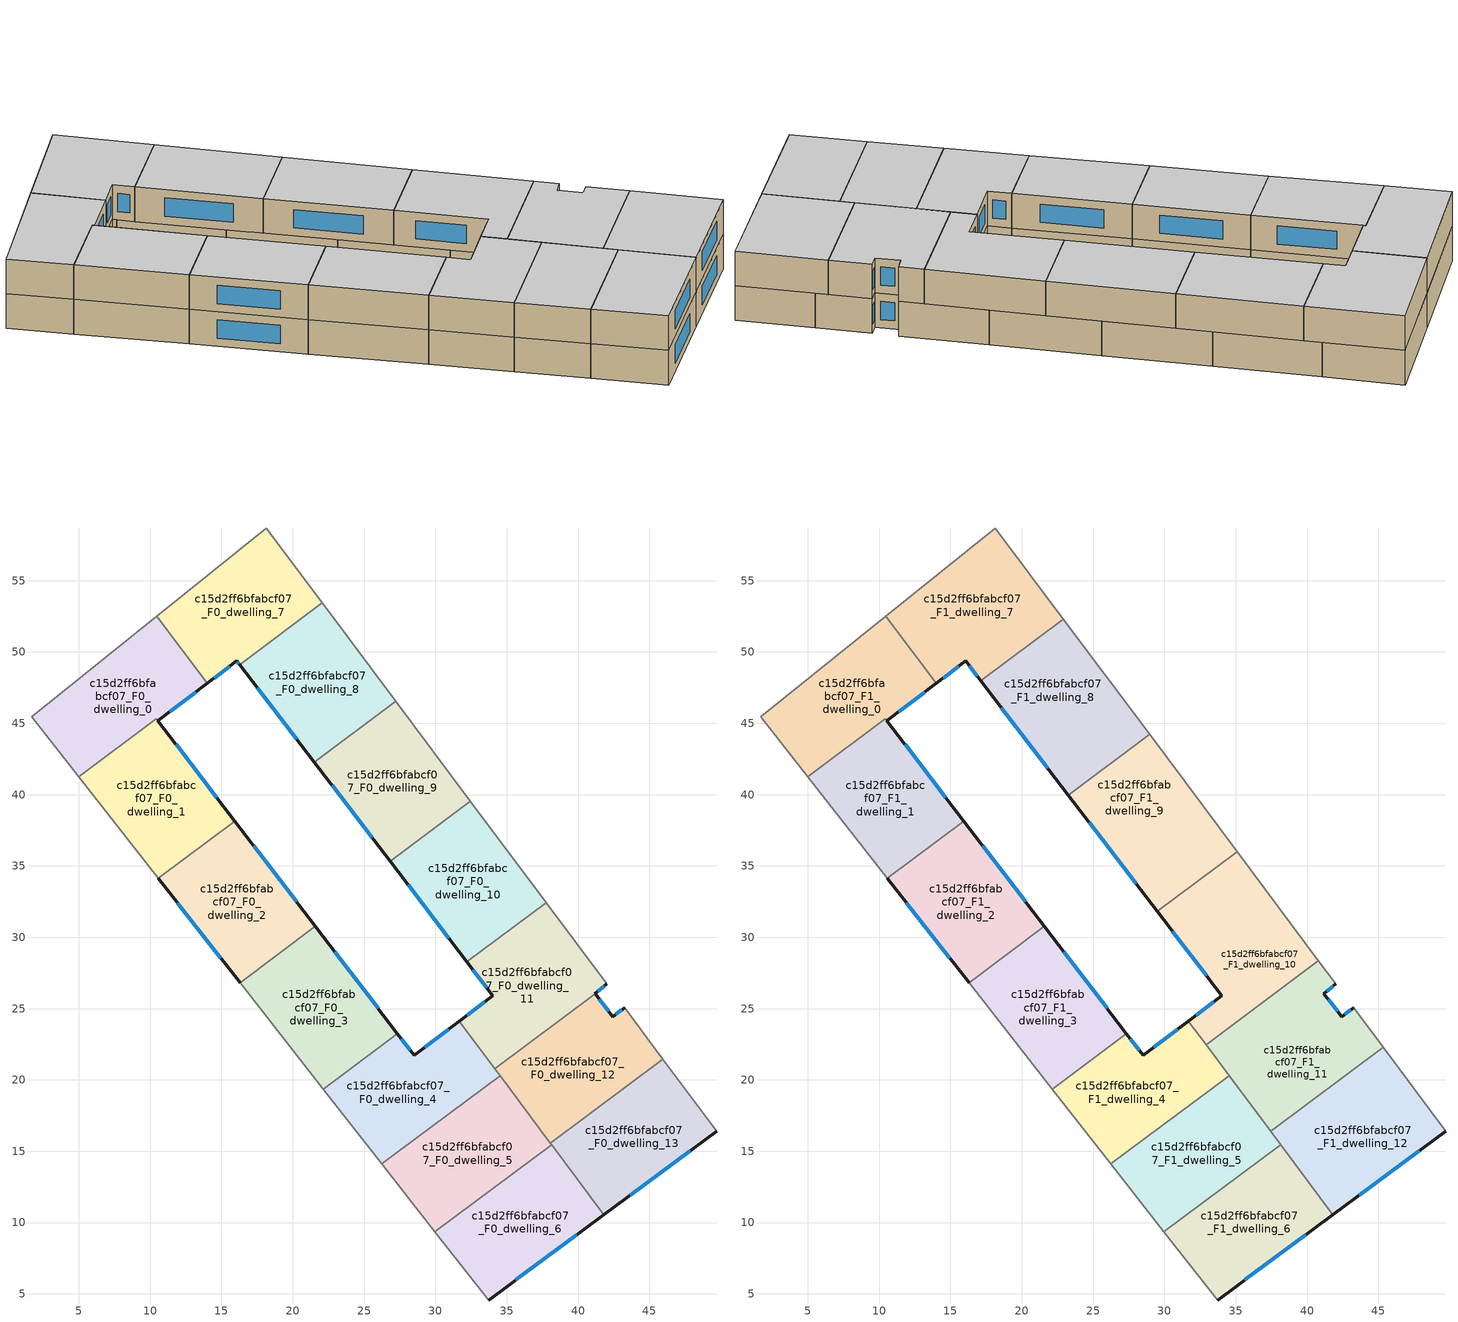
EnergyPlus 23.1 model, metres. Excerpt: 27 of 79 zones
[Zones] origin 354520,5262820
c15d2ff6bfabcf07_F0_dwelling_0
 floor ground (EU_floor_Construction): 10.48,52.52 14,47.8 10.55,45.18 10.44,45.33 4.98,41.26 1.7,45.46 z0
 wall outside (EU_wall_Construction): 10.55,45.18 14,47.8 z0:3
 wall adiabatic (EU_wall_Construction): 10.48,52.52 1.7,45.46 4.98,41.26 z0:3
 wall to c15d2ff6bfabcf07_F0_dwelling_7 (EU_wall_Construction): 14,47.8 10.48,52.52 z0:3
 wall to c15d2ff6bfabcf07_F0_dwelling_1 (EU_wall_Construction): 4.98,41.26 10.44,45.33 10.55,45.18 z0:3
 window (EU_Window_Construction): 11.36,45.8 13.19,47.19 z0.7:2.3
c15d2ff6bfabcf07_F0_dwelling_1
 floor ground (EU_floor_Construction): 10.44,45.33 15.94,38.15 10.57,34.14 4.98,41.26 z0
 wall outside (EU_wall_Construction): 15.94,38.15 10.55,45.18 z0:3
 wall to c15d2ff6bfabcf07_F0_dwelling_2 (EU_wall_Construction): 10.57,34.14 15.94,38.15 z0:3
 wall adiabatic (EU_wall_Construction): 4.98,41.26 10.57,34.14 z0:3
 window (EU_Window_Construction): 14.67,39.8 11.82,43.53 z0.7:2.3
c15d2ff6bfabcf07_F0_dwelling_10
 floor ground (EU_floor_Construction): 32.45,39.54 37.76,32.44 32.21,28.29 26.82,35.33 z0
 wall outside (EU_wall_Construction): 26.82,35.33 32.21,28.29 z0:3
 wall to c15d2ff6bfabcf07_F0_dwelling_9 (EU_wall_Construction): 32.45,39.54 26.82,35.33 z0:3
 wall adiabatic (EU_wall_Construction): 37.76,32.44 32.45,39.54 z0:3
 wall to c15d2ff6bfabcf07_F0_dwelling_11 (EU_wall_Construction): 32.21,28.29 37.76,32.44 z0:3
 window (EU_Window_Construction): 28.09,33.68 30.94,29.95 z0.7:2.3
c15d2ff6bfabcf07_F0_dwelling_11
 floor ground (EU_floor_Construction): 37.76,32.44 42.02,26.73 41.18,26.05 41.2,26.03 34.18,20.79 31.68,24.13 34.03,25.92 32.21,28.29 z0
 wall outside (EU_wall_Construction): 32.21,28.29 34.03,25.92 31.68,24.13 / 41.2,26.03 41.18,26.05 42.02,26.73 z0:3
 wall adiabatic (EU_wall_Construction): 42.02,26.73 37.76,32.44 z0:3
 wall to c15d2ff6bfabcf07_F0_dwelling_12 (EU_wall_Construction): 34.18,20.79 41.2,26.03 z0:3
 wall to c15d2ff6bfabcf07_F0_dwelling_4 (EU_wall_Construction): 31.68,24.13 34.18,20.79 z0:3
 window (EU_Window_Construction): 33.48,25.5 32.23,24.55 / 32.64,27.73 33.6,26.47 / 41.38,26.21 41.83,26.57 z0.7:2.3
c15d2ff6bfabcf07_F0_dwelling_12
 floor ground (EU_floor_Construction): 43.26,25.07 45.96,21.47 38.07,15.58 34.18,20.79 41.2,26.03 42.45,24.44 z0
 wall outside (EU_wall_Construction): 43.26,25.07 42.45,24.44 41.2,26.03 z0:3
 wall to c15d2ff6bfabcf07_F0_dwelling_13 (EU_wall_Construction): 38.07,15.58 45.96,21.47 z0:3
 wall adiabatic (EU_wall_Construction): 45.96,21.47 43.26,25.07 z0:3
 wall to c15d2ff6bfabcf07_F0_dwelling_5 (EU_wall_Construction): 34.54,20.3 38.07,15.58 z0:3
 wall to c15d2ff6bfabcf07_F0_dwelling_4 (EU_wall_Construction): 34.18,20.79 34.54,20.3 z0:3
 window (EU_Window_Construction): 42.15,24.81 41.49,25.66 / 43.07,24.92 42.64,24.59 z0.7:2.3
c15d2ff6bfabcf07_F0_dwelling_13
 floor ground (EU_floor_Construction): 45.96,21.47 49.73,16.41 41.82,10.56 38.07,15.58 z0
 wall outside (EU_wall_Construction): 41.82,10.56 49.73,16.41 z0:3
 wall adiabatic (EU_wall_Construction): 49.73,16.41 45.96,21.47 z0:3
 wall to c15d2ff6bfabcf07_F0_dwelling_6 (EU_wall_Construction): 38.15,15.47 41.82,10.56 z0:3
 wall to c15d2ff6bfabcf07_F0_dwelling_5 (EU_wall_Construction): 38.07,15.58 38.15,15.47 z0:3
 window (EU_Window_Construction): 43.68,11.93 47.87,15.03 z0.7:2.3
c15d2ff6bfabcf07_F0_dwelling_2
 floor ground (EU_floor_Construction): 15.94,38.15 21.59,30.76 16.31,26.81 10.57,34.14 z0
 wall outside (EU_wall_Construction): 10.57,34.14 16.31,26.81 / 21.59,30.76 15.94,38.15 z0:3
 wall to c15d2ff6bfabcf07_F0_dwelling_3 (EU_wall_Construction): 16.31,26.81 21.59,30.76 z0:3
 window (EU_Window_Construction): 11.92,32.42 14.96,28.53 / 20.27,32.49 17.27,36.41 z0.7:2.3
c15d2ff6bfabcf07_F0_dwelling_3
 floor ground (EU_floor_Construction): 21.59,30.76 27.34,23.25 22.14,19.36 16.31,26.81 z0
 wall outside (EU_wall_Construction): 27.34,23.25 21.59,30.76 z0:3
 wall to c15d2ff6bfabcf07_F0_dwelling_4 (EU_wall_Construction): 22.14,19.36 27.34,23.25 z0:3
 wall adiabatic (EU_wall_Construction): 16.31,26.81 22.14,19.36 z0:3
 window (EU_Window_Construction): 25.99,25.01 22.94,28.99 z0.7:2.3
c15d2ff6bfabcf07_F0_dwelling_4
 floor ground (EU_floor_Construction): 31.68,24.13 34.54,20.3 26.26,14.11 22.14,19.36 27.34,23.25 28.52,21.72 z0
 wall outside (EU_wall_Construction): 31.68,24.13 28.52,21.72 27.34,23.25 z0:3
 wall to c15d2ff6bfabcf07_F0_dwelling_5 (EU_wall_Construction): 26.26,14.11 34.54,20.3 z0:3
 wall adiabatic (EU_wall_Construction): 22.14,19.36 26.26,14.11 z0:3
 window (EU_Window_Construction): 30.94,23.56 29.26,22.28 / 28.24,22.08 27.62,22.89 z0.7:2.3
c15d2ff6bfabcf07_F0_dwelling_5
 floor ground (EU_floor_Construction): 34.54,20.3 38.15,15.47 29.97,9.36 26.26,14.11 z0
 wall to c15d2ff6bfabcf07_F0_dwelling_6 (EU_wall_Construction): 29.97,9.36 38.15,15.47 z0:3
 wall adiabatic (EU_wall_Construction): 26.26,14.11 29.97,9.36 z0:3
c15d2ff6bfabcf07_F0_dwelling_6
 floor ground (EU_floor_Construction): 38.15,15.47 41.82,10.56 33.72,4.57 29.97,9.36 z0
 wall outside (EU_wall_Construction): 33.72,4.57 41.82,10.56 z0:3
 wall adiabatic (EU_wall_Construction): 29.97,9.36 33.72,4.57 z0:3
 window (EU_Window_Construction): 35.63,5.98 39.92,9.15 z0.7:2.3
c15d2ff6bfabcf07_F0_dwelling_7
 floor ground (EU_floor_Construction): 18.15,58.69 22.07,53.44 16.27,49.11 16.07,49.38 14,47.8 10.48,52.52 z0
 wall outside (EU_wall_Construction): 14,47.8 16.07,49.38 16.27,49.11 z0:3
 wall adiabatic (EU_wall_Construction): 22.07,53.44 18.15,58.69 10.48,52.52 z0:3
 wall to c15d2ff6bfabcf07_F0_dwelling_8 (EU_wall_Construction): 16.27,49.11 22.07,53.44 z0:3
 window (EU_Window_Construction): 16.12,49.32 16.23,49.17 / 14.49,48.17 15.58,49.01 z0.7:2.3
c15d2ff6bfabcf07_F0_dwelling_8
 floor ground (EU_floor_Construction): 22.07,53.44 27.23,46.54 21.51,42.27 16.27,49.11 z0
 wall outside (EU_wall_Construction): 16.27,49.11 21.51,42.27 z0:3
 wall to c15d2ff6bfabcf07_F0_dwelling_9 (EU_wall_Construction): 21.51,42.27 27.23,46.54 z0:3
 wall adiabatic (EU_wall_Construction): 27.23,46.54 22.07,53.44 z0:3
 window (EU_Window_Construction): 17.5,47.51 20.28,43.88 z0.7:2.3
c15d2ff6bfabcf07_F0_dwelling_9
 floor ground (EU_floor_Construction): 27.23,46.54 32.45,39.54 26.82,35.33 21.51,42.27 z0
 wall outside (EU_wall_Construction): 21.51,42.27 26.82,35.33 z0:3
 wall adiabatic (EU_wall_Construction): 32.45,39.54 27.23,46.54 z0:3
 window (EU_Window_Construction): 22.76,40.64 25.57,36.96 z0.7:2.3
c15d2ff6bfabcf07_F1_dwelling_0
 floor to c15d2ff6bfabcf07_F0_dwelling_0 (EU_floor_Construction): 10.48,52.52 14,47.8 10.55,45.18 10.44,45.33 4.98,41.26 1.7,45.46 z3
 wall outside (EU_wall_Construction): 10.55,45.18 14,47.8 z3:6
 wall adiabatic (EU_wall_Construction): 10.48,52.52 1.7,45.46 4.98,41.26 z3:6
 wall to c15d2ff6bfabcf07_F1_dwelling_7 (EU_wall_Construction): 14,47.8 10.48,52.52 z3:6
 wall to c15d2ff6bfabcf07_F1_dwelling_1 (EU_wall_Construction): 4.98,41.26 10.44,45.33 10.55,45.18 z3:6
 window (EU_Window_Construction): 11.36,45.8 13.19,47.19 z3.7:5.3
 ceiling to c15d2ff6bfabcf07_F2_dwelling_0 (EU_floor_Construction): 10.55,45.18 14,47.8 10.48,52.52 1.7,45.46 4.98,41.26 10.44,45.33 z6
c15d2ff6bfabcf07_F1_dwelling_1
 floor to c15d2ff6bfabcf07_F0_dwelling_1 (EU_floor_Construction): 10.44,45.33 15.94,38.15 10.57,34.14 4.98,41.26 z3
 wall outside (EU_wall_Construction): 15.94,38.15 10.55,45.18 z3:6
 wall to c15d2ff6bfabcf07_F1_dwelling_2 (EU_wall_Construction): 10.57,34.14 15.94,38.15 z3:6
 wall adiabatic (EU_wall_Construction): 4.98,41.26 10.57,34.14 z3:6
 window (EU_Window_Construction): 14.67,39.8 11.82,43.53 z3.7:5.3
 ceiling to c15d2ff6bfabcf07_F2_dwelling_1 (EU_floor_Construction): 15.94,38.15 10.44,45.33 4.98,41.26 10.57,34.14 z6
c15d2ff6bfabcf07_F1_dwelling_10
 floor to c15d2ff6bfabcf07_F0_dwelling_10 (EU_floor_Construction): 35.1,36 37.76,32.44 32.21,28.29 29.51,31.83 z3
 floor to c15d2ff6bfabcf07_F0_dwelling_11 (EU_floor_Construction): 37.76,32.44 40.8,28.36 32.92,22.47 31.68,24.13 34.03,25.92 32.21,28.29 z3
 wall outside (EU_wall_Construction): 29.51,31.83 34.03,25.92 31.68,24.13 z3:6
 wall to c15d2ff6bfabcf07_F1_dwelling_9 (EU_wall_Construction): 35.1,36 29.51,31.83 z3:6
 wall adiabatic (EU_wall_Construction): 40.8,28.36 35.1,36 z3:6
 wall to c15d2ff6bfabcf07_F1_dwelling_11 (EU_wall_Construction): 32.92,22.47 40.8,28.36 z3:6
 wall to c15d2ff6bfabcf07_F1_dwelling_4 (EU_wall_Construction): 31.68,24.13 32.92,22.47 z3:6
 window (EU_Window_Construction): 33.48,25.5 32.23,24.55 / 30.57,30.44 32.97,27.3 z3.7:5.3
 ceiling to c15d2ff6bfabcf07_F2_dwelling_10 (EU_floor_Construction): 40.8,28.36 35.1,36 29.51,31.83 34.03,25.92 31.68,24.13 32.92,22.47 z6
c15d2ff6bfabcf07_F1_dwelling_11
 floor to c15d2ff6bfabcf07_F0_dwelling_11 (EU_floor_Construction): 40.8,28.36 42.02,26.73 41.18,26.05 41.2,26.03 34.18,20.79 32.92,22.47 z3
 floor to c15d2ff6bfabcf07_F0_dwelling_12 (EU_floor_Construction): 43.26,25.07 45.33,22.31 37.44,16.42 34.18,20.79 41.2,26.03 42.45,24.44 z3
 wall outside (EU_wall_Construction): 43.26,25.07 42.45,24.44 41.18,26.05 42.02,26.73 z3:6
 wall adiabatic (EU_wall_Construction): 45.33,22.31 43.26,25.07 / 42.02,26.73 40.8,28.36 z3:6
 wall to c15d2ff6bfabcf07_F1_dwelling_12 (EU_wall_Construction): 37.44,16.42 45.33,22.31 z3:6
 wall to c15d2ff6bfabcf07_F1_dwelling_5 (EU_wall_Construction): 34.54,20.3 37.44,16.42 z3:6
 wall to c15d2ff6bfabcf07_F1_dwelling_4 (EU_wall_Construction): 32.92,22.47 34.54,20.3 z3:6
 window (EU_Window_Construction): 41.38,26.21 41.83,26.57 / 42.15,24.82 41.48,25.67 / 43.07,24.92 42.64,24.59 z3.7:5.3
 ceiling to c15d2ff6bfabcf07_F2_dwelling_11 (EU_floor_Construction): 45.33,22.31 43.26,25.07 42.45,24.44 41.18,26.05 42.02,26.73 40.8,28.36 32.92,22.47 37.44,16.42 z6
c15d2ff6bfabcf07_F1_dwelling_12
 floor to c15d2ff6bfabcf07_F0_dwelling_12 (EU_floor_Construction): 45.33,22.31 45.95,21.47 38.07,15.58 37.44,16.42 z3
 floor to c15d2ff6bfabcf07_F0_dwelling_13 (EU_floor_Construction): 45.95,21.47 49.73,16.41 41.82,10.56 38.07,15.58 z3
 wall outside (EU_wall_Construction): 41.82,10.56 49.73,16.41 z3:6
 wall adiabatic (EU_wall_Construction): 49.73,16.41 45.33,22.31 z3:6
 wall to c15d2ff6bfabcf07_F1_dwelling_6 (EU_wall_Construction): 38.15,15.47 41.82,10.56 z3:6
 wall to c15d2ff6bfabcf07_F1_dwelling_5 (EU_wall_Construction): 37.44,16.41 38.15,15.47 z3:6
 window (EU_Window_Construction): 43.68,11.93 47.87,15.03 z3.7:5.3
 ceiling to c15d2ff6bfabcf07_F2_dwelling_12 (EU_floor_Construction): 49.73,16.41 45.33,22.31 37.44,16.42 41.82,10.56 z6
c15d2ff6bfabcf07_F1_dwelling_2
 floor to c15d2ff6bfabcf07_F0_dwelling_2 (EU_floor_Construction): 15.94,38.15 21.59,30.76 16.31,26.81 10.57,34.14 z3
 wall outside (EU_wall_Construction): 10.57,34.14 16.31,26.81 / 21.59,30.76 15.94,38.15 z3:6
 wall to c15d2ff6bfabcf07_F1_dwelling_3 (EU_wall_Construction): 16.31,26.81 21.59,30.76 z3:6
 window (EU_Window_Construction): 11.92,32.42 14.96,28.53 / 20.27,32.49 17.27,36.41 z3.7:5.3
 ceiling to c15d2ff6bfabcf07_F2_dwelling_2 (EU_floor_Construction): 21.59,30.76 15.94,38.15 10.57,34.14 16.31,26.81 z6
c15d2ff6bfabcf07_F1_dwelling_3
 floor to c15d2ff6bfabcf07_F0_dwelling_3 (EU_floor_Construction): 21.59,30.76 27.34,23.25 22.14,19.36 16.31,26.81 z3
 wall outside (EU_wall_Construction): 27.34,23.25 21.59,30.76 z3:6
 wall to c15d2ff6bfabcf07_F1_dwelling_4 (EU_wall_Construction): 22.14,19.36 27.34,23.25 z3:6
 wall adiabatic (EU_wall_Construction): 16.31,26.81 22.14,19.36 z3:6
 window (EU_Window_Construction): 25.99,25.01 22.94,28.99 z3.7:5.3
 ceiling to c15d2ff6bfabcf07_F2_dwelling_3 (EU_floor_Construction): 27.34,23.25 21.59,30.76 16.31,26.81 22.14,19.36 z6
c15d2ff6bfabcf07_F1_dwelling_4
 floor to c15d2ff6bfabcf07_F0_dwelling_4 (EU_floor_Construction): 31.68,24.13 34.54,20.3 26.26,14.11 22.14,19.36 27.34,23.25 28.52,21.72 z3
 wall outside (EU_wall_Construction): 31.68,24.13 28.52,21.72 27.34,23.25 z3:6
 wall to c15d2ff6bfabcf07_F1_dwelling_5 (EU_wall_Construction): 26.26,14.11 34.54,20.3 z3:6
 wall adiabatic (EU_wall_Construction): 22.14,19.36 26.26,14.11 z3:6
 window (EU_Window_Construction): 30.94,23.56 29.26,22.28 / 28.24,22.08 27.62,22.89 z3.7:5.3
 ceiling to c15d2ff6bfabcf07_F2_dwelling_4 (EU_floor_Construction): 34.54,20.3 31.68,24.13 28.52,21.72 27.34,23.25 22.14,19.36 26.26,14.11 z6
c15d2ff6bfabcf07_F1_dwelling_5
 floor to c15d2ff6bfabcf07_F0_dwelling_5 (EU_floor_Construction): 34.54,20.3 38.15,15.47 29.97,9.36 26.26,14.11 z3
 wall to c15d2ff6bfabcf07_F1_dwelling_6 (EU_wall_Construction): 29.97,9.36 38.15,15.47 z3:6
 wall adiabatic (EU_wall_Construction): 26.26,14.11 29.97,9.36 z3:6
 ceiling to c15d2ff6bfabcf07_F2_dwelling_5 (EU_floor_Construction): 38.15,15.47 34.54,20.3 26.26,14.11 29.97,9.36 z6
c15d2ff6bfabcf07_F1_dwelling_6
 floor to c15d2ff6bfabcf07_F0_dwelling_6 (EU_floor_Construction): 38.15,15.47 41.82,10.56 33.72,4.57 29.97,9.36 z3
 wall outside (EU_wall_Construction): 33.72,4.57 41.82,10.56 z3:6
 wall adiabatic (EU_wall_Construction): 29.97,9.36 33.72,4.57 z3:6
 window (EU_Window_Construction): 35.63,5.98 39.92,9.15 z3.7:5.3
 ceiling to c15d2ff6bfabcf07_F2_dwelling_6 (EU_floor_Construction): 41.82,10.56 38.15,15.47 29.97,9.36 33.72,4.57 z6
c15d2ff6bfabcf07_F1_dwelling_7
 floor to c15d2ff6bfabcf07_F0_dwelling_7 (EU_floor_Construction): 18.15,58.69 22.07,53.44 16.27,49.11 16.07,49.38 14,47.8 10.48,52.52 z3
 floor to c15d2ff6bfabcf07_F0_dwelling_8 (EU_floor_Construction): 22.07,53.44 22.93,52.3 17.14,47.98 16.27,49.11 z3
 wall outside (EU_wall_Construction): 14,47.8 16.07,49.38 17.14,47.98 z3:6
 wall adiabatic (EU_wall_Construction): 22.93,52.3 18.15,58.69 10.48,52.52 z3:6
 wall to c15d2ff6bfabcf07_F1_dwelling_8 (EU_wall_Construction): 17.14,47.98 22.93,52.3 z3:6
 window (EU_Window_Construction): 16.32,49.05 16.89,48.31 / 14.49,48.17 15.58,49.01 z3.7:5.3
 ceiling to c15d2ff6bfabcf07_F2_dwelling_7 (EU_floor_Construction): 22.93,52.3 18.15,58.69 10.48,52.52 14,47.8 16.07,49.38 17.14,47.98 z6
c15d2ff6bfabcf07_F1_dwelling_8
 floor to c15d2ff6bfabcf07_F0_dwelling_8 (EU_floor_Construction): 22.93,52.3 27.23,46.54 21.51,42.27 17.14,47.98 z3
 floor to c15d2ff6bfabcf07_F0_dwelling_9 (EU_floor_Construction): 27.23,46.54 28.96,44.22 23.27,39.97 21.51,42.27 z3
 wall outside (EU_wall_Construction): 17.14,47.98 23.27,39.97 z3:6
 wall to c15d2ff6bfabcf07_F1_dwelling_9 (EU_wall_Construction): 23.27,39.97 28.96,44.22 z3:6
 wall adiabatic (EU_wall_Construction): 28.96,44.22 22.93,52.3 z3:6
 window (EU_Window_Construction): 18.58,46.1 21.83,41.85 z3.7:5.3
 ceiling to c15d2ff6bfabcf07_F2_dwelling_8 (EU_floor_Construction): 28.96,44.22 22.93,52.3 17.14,47.98 23.27,39.97 z6
c15d2ff6bfabcf07_F1_dwelling_9
 floor to c15d2ff6bfabcf07_F0_dwelling_9 (EU_floor_Construction): 28.96,44.22 32.45,39.54 26.82,35.33 23.27,39.97 z3
 floor to c15d2ff6bfabcf07_F0_dwelling_10 (EU_floor_Construction): 32.45,39.54 35.1,36 29.51,31.83 26.82,35.33 z3
 wall outside (EU_wall_Construction): 23.27,39.97 29.51,31.83 z3:6
 wall adiabatic (EU_wall_Construction): 35.1,36 28.96,44.22 z3:6
 window (EU_Window_Construction): 24.73,38.06 28.04,33.74 z3.7:5.3
 ceiling to c15d2ff6bfabcf07_F2_dwelling_9 (EU_floor_Construction): 35.1,36 28.96,44.22 23.27,39.97 29.51,31.83 z6
[Building]
EU S2 Campaign: North Axis=0; Terrain=City; Solar Distribution=FullExterior
[Site:Location]
Budapest.Ferenc.Liszt.Intl.AP: Latitude=47.437; Longitude=19.256; Time Zone=1; Elevation=185
[SizingPeriod:WeatherFileDays]
AnnualSizingPeriod: Begin Month=1; Begin Day of Month=1; End Month=12; End Day of Month=31; Day of Week for Start Day=Monday; Use Weather File Daylight Saving Period=No; Use Weather File Rain and Snow Indicators=No
[MATERIAL]
EU_InternalMass_Material: Roughness=MediumRough; Thickness=0.1; Conductivity=1; Density=1800; Specific Heat=900; Thermal Absorptance=0.9; Solar Absorptance=0.7; Visible Absorptance=0.7
[MATERIAL:NOMASS] Roughness=MediumRough; Thermal Absorptance=0.9; Solar Absorptance=0.7; Visible Absorptance=0.7
Name | Thermal Resistance
EU_wall_NoMass | 0.832559
EU_floor_NoMass | 0.872794
[WINDOWMATERIAL:SIMPLEGLAZINGSYSTEM]
EU_Window_SimpleGlazing: UFactor=2.79869; Solar Heat Gain Coefficient=0.75; Visible Transmittance=0.75
[CONSTRUCTION]
EU_wall_Construction: EU_wall_NoMass
EU_floor_Construction: EU_floor_NoMass
EU_Window_Construction: EU_Window_SimpleGlazing
EU_InternalMass_Construction: EU_InternalMass_Material
[ZONE] Type=1; Multiplier=1; Ceiling Height=autocalculate; Floor Area=autocalculate; Part of Total Floor Area=Yes
Name | Volume
c15d2ff6bfabcf07_F0_dwelling_0; c15d2ff6bfabcf07_F1_dwelling_0 | 187.981
c15d2ff6bfabcf07_F0_dwelling_1; c15d2ff6bfabcf07_F1_dwelling_1 | 183.399
c15d2ff6bfabcf07_F0_dwelling_10 | 185.672
c15d2ff6bfabcf07_F1_dwelling_10 | 216.639
c15d2ff6bfabcf07_F0_dwelling_11 | 185.688
c15d2ff6bfabcf07_F1_dwelling_11 | 216.628
c15d2ff6bfabcf07_F0_dwelling_12 | 185.691
c15d2ff6bfabcf07_F1_dwelling_12 | 216.636
c15d2ff6bfabcf07_F0_dwelling_13 | 185.708
c15d2ff6bfabcf07_F0_dwelling_2; c15d2ff6bfabcf07_F1_dwelling_2 | 185.682
c15d2ff6bfabcf07_F0_dwelling_3; c15d2ff6bfabcf07_F1_dwelling_3 | 185.705
c15d2ff6bfabcf07_F0_dwelling_4; c15d2ff6bfabcf07_F1_dwelling_4 | 185.704
c15d2ff6bfabcf07_F0_dwelling_5; c15d2ff6bfabcf07_F1_dwelling_5 | 185.711
c15d2ff6bfabcf07_F0_dwelling_6; c15d2ff6bfabcf07_F1_dwelling_6 | 185.68
c15d2ff6bfabcf07_F0_dwelling_7 | 185.69
c15d2ff6bfabcf07_F1_dwelling_7 | 216.637
c15d2ff6bfabcf07_F0_dwelling_8 | 185.673
c15d2ff6bfabcf07_F1_dwelling_8 | 216.654
c15d2ff6bfabcf07_F0_dwelling_9 | 185.703
c15d2ff6bfabcf07_F1_dwelling_9 | 216.62
[INTERNALMASS] Construction=EU_InternalMass_Construction
Name | Zone or ZoneList | Surface Area
c15d2ff6bfabcf07_F0_dwelling_0_EU_InternalMass | c15d2ff6bfabcf07_F0_dwelling_0 | 62.6601
c15d2ff6bfabcf07_F0_dwelling_1_EU_InternalMass | c15d2ff6bfabcf07_F0_dwelling_1 | 61.1329
c15d2ff6bfabcf07_F0_dwelling_2_EU_InternalMass | c15d2ff6bfabcf07_F0_dwelling_2 | 61.8942
c15d2ff6bfabcf07_F0_dwelling_3_EU_InternalMass | c15d2ff6bfabcf07_F0_dwelling_3 | 61.9018
c15d2ff6bfabcf07_F0_dwelling_4_EU_InternalMass | c15d2ff6bfabcf07_F0_dwelling_4 | 61.9014
c15d2ff6bfabcf07_F0_dwelling_5_EU_InternalMass | c15d2ff6bfabcf07_F0_dwelling_5 | 61.9037
c15d2ff6bfabcf07_F0_dwelling_6_EU_InternalMass | c15d2ff6bfabcf07_F0_dwelling_6 | 61.8932
c15d2ff6bfabcf07_F0_dwelling_7_EU_InternalMass | c15d2ff6bfabcf07_F0_dwelling_7 | 61.8965
c15d2ff6bfabcf07_F0_dwelling_8_EU_InternalMass | c15d2ff6bfabcf07_F0_dwelling_8 | 61.8911
c15d2ff6bfabcf07_F0_dwelling_9_EU_InternalMass | c15d2ff6bfabcf07_F0_dwelling_9 | 61.9011
c15d2ff6bfabcf07_F0_dwelling_10_EU_InternalMass | c15d2ff6bfabcf07_F0_dwelling_10 | 61.8909
c15d2ff6bfabcf07_F0_dwelling_11_EU_InternalMass | c15d2ff6bfabcf07_F0_dwelling_11 | 61.8956
c15d2ff6bfabcf07_F0_dwelling_12_EU_InternalMass | c15d2ff6bfabcf07_F0_dwelling_12 | 61.8969
c15d2ff6bfabcf07_F0_dwelling_13_EU_InternalMass | c15d2ff6bfabcf07_F0_dwelling_13 | 61.9027
c15d2ff6bfabcf07_F1_dwelling_0_EU_InternalMass | c15d2ff6bfabcf07_F1_dwelling_0 | 62.6601
c15d2ff6bfabcf07_F1_dwelling_1_EU_InternalMass | c15d2ff6bfabcf07_F1_dwelling_1 | 61.1329
c15d2ff6bfabcf07_F1_dwelling_2_EU_InternalMass | c15d2ff6bfabcf07_F1_dwelling_2 | 61.8942
c15d2ff6bfabcf07_F1_dwelling_3_EU_InternalMass | c15d2ff6bfabcf07_F1_dwelling_3 | 61.9018
c15d2ff6bfabcf07_F1_dwelling_4_EU_InternalMass | c15d2ff6bfabcf07_F1_dwelling_4 | 61.9014
c15d2ff6bfabcf07_F1_dwelling_5_EU_InternalMass | c15d2ff6bfabcf07_F1_dwelling_5 | 61.9037
c15d2ff6bfabcf07_F1_dwelling_6_EU_InternalMass | c15d2ff6bfabcf07_F1_dwelling_6 | 61.8932
c15d2ff6bfabcf07_F1_dwelling_7_EU_InternalMass | c15d2ff6bfabcf07_F1_dwelling_7 | 72.2125
c15d2ff6bfabcf07_F1_dwelling_8_EU_InternalMass | c15d2ff6bfabcf07_F1_dwelling_8 | 72.218
c15d2ff6bfabcf07_F1_dwelling_9_EU_InternalMass | c15d2ff6bfabcf07_F1_dwelling_9 | 72.2064
c15d2ff6bfabcf07_F1_dwelling_10_EU_InternalMass | c15d2ff6bfabcf07_F1_dwelling_10 | 72.213
c15d2ff6bfabcf07_F1_dwelling_11_EU_InternalMass | c15d2ff6bfabcf07_F1_dwelling_11 | 72.2094
c15d2ff6bfabcf07_F1_dwelling_12_EU_InternalMass | c15d2ff6bfabcf07_F1_dwelling_12 | 72.2119
[OTHEREQUIPMENT] Fuel Type=Electricity; Design Level Calculation Method=Watts/Area; Power per Zone Floor Area=1; Fraction Latent=0; Fraction Radiant=0; Fraction Lost=0; Carbon Dioxide Generation Rate=0; EndUse Subcategory=EU_Step8_InternalGains
Name | Zone or ZoneList or Space or SpaceList | Schedule
EU_Step8_InternalGain_c15d2ff6bfabcf07_F0_dwelling_0_f000 | c15d2ff6bfabcf07_F0_dwelling_0 | EU_Step8_GainSchedule_c15d2ff6bfabcf07_F0_dwelling_0_f000
EU_Step8_InternalGain_c15d2ff6bfabcf07_F0_dwelling_1_f000 | c15d2ff6bfabcf07_F0_dwelling_1 | EU_Step8_GainSchedule_c15d2ff6bfabcf07_F0_dwelling_1_f000
EU_Step8_InternalGain_c15d2ff6bfabcf07_F0_dwelling_2_f000 | c15d2ff6bfabcf07_F0_dwelling_2 | EU_Step8_GainSchedule_c15d2ff6bfabcf07_F0_dwelling_2_f000
EU_Step8_InternalGain_c15d2ff6bfabcf07_F0_dwelling_3_f000 | c15d2ff6bfabcf07_F0_dwelling_3 | EU_Step8_GainSchedule_c15d2ff6bfabcf07_F0_dwelling_3_f000
EU_Step8_InternalGain_c15d2ff6bfabcf07_F0_dwelling_4_f000 | c15d2ff6bfabcf07_F0_dwelling_4 | EU_Step8_GainSchedule_c15d2ff6bfabcf07_F0_dwelling_4_f000
EU_Step8_InternalGain_c15d2ff6bfabcf07_F0_dwelling_5_f000 | c15d2ff6bfabcf07_F0_dwelling_5 | EU_Step8_GainSchedule_c15d2ff6bfabcf07_F0_dwelling_5_f000
EU_Step8_InternalGain_c15d2ff6bfabcf07_F0_dwelling_6_f000 | c15d2ff6bfabcf07_F0_dwelling_6 | EU_Step8_GainSchedule_c15d2ff6bfabcf07_F0_dwelling_6_f000
EU_Step8_InternalGain_c15d2ff6bfabcf07_F0_dwelling_7_f000 | c15d2ff6bfabcf07_F0_dwelling_7 | EU_Step8_GainSchedule_c15d2ff6bfabcf07_F0_dwelling_7_f000
EU_Step8_InternalGain_c15d2ff6bfabcf07_F0_dwelling_8_f000 | c15d2ff6bfabcf07_F0_dwelling_8 | EU_Step8_GainSchedule_c15d2ff6bfabcf07_F0_dwelling_8_f000
EU_Step8_InternalGain_c15d2ff6bfabcf07_F0_dwelling_9_f000 | c15d2ff6bfabcf07_F0_dwelling_9 | EU_Step8_GainSchedule_c15d2ff6bfabcf07_F0_dwelling_9_f000
EU_Step8_InternalGain_c15d2ff6bfabcf07_F0_dwelling_10_f000 | c15d2ff6bfabcf07_F0_dwelling_10 | EU_Step8_GainSchedule_c15d2ff6bfabcf07_F0_dwelling_10_f000
EU_Step8_InternalGain_c15d2ff6bfabcf07_F0_dwelling_11_f000 | c15d2ff6bfabcf07_F0_dwelling_11 | EU_Step8_GainSchedule_c15d2ff6bfabcf07_F0_dwelling_11_f000
EU_Step8_InternalGain_c15d2ff6bfabcf07_F0_dwelling_12_f000 | c15d2ff6bfabcf07_F0_dwelling_12 | EU_Step8_GainSchedule_c15d2ff6bfabcf07_F0_dwelling_12_f000
EU_Step8_InternalGain_c15d2ff6bfabcf07_F0_dwelling_13_f000 | c15d2ff6bfabcf07_F0_dwelling_13 | EU_Step8_GainSchedule_c15d2ff6bfabcf07_F0_dwelling_13_f000
EU_Step8_InternalGain_c15d2ff6bfabcf07_F1_dwelling_0_f000 | c15d2ff6bfabcf07_F1_dwelling_0 | EU_Step8_GainSchedule_c15d2ff6bfabcf07_F1_dwelling_0_f000
EU_Step8_InternalGain_c15d2ff6bfabcf07_F1_dwelling_1_f000 | c15d2ff6bfabcf07_F1_dwelling_1 | EU_Step8_GainSchedule_c15d2ff6bfabcf07_F1_dwelling_1_f000
EU_Step8_InternalGain_c15d2ff6bfabcf07_F1_dwelling_2_f000 | c15d2ff6bfabcf07_F1_dwelling_2 | EU_Step8_GainSchedule_c15d2ff6bfabcf07_F1_dwelling_2_f000
EU_Step8_InternalGain_c15d2ff6bfabcf07_F1_dwelling_3_f000 | c15d2ff6bfabcf07_F1_dwelling_3 | EU_Step8_GainSchedule_c15d2ff6bfabcf07_F1_dwelling_3_f000
EU_Step8_InternalGain_c15d2ff6bfabcf07_F1_dwelling_4_f000 | c15d2ff6bfabcf07_F1_dwelling_4 | EU_Step8_GainSchedule_c15d2ff6bfabcf07_F1_dwelling_4_f000
EU_Step8_InternalGain_c15d2ff6bfabcf07_F1_dwelling_5_f000 | c15d2ff6bfabcf07_F1_dwelling_5 | EU_Step8_GainSchedule_c15d2ff6bfabcf07_F1_dwelling_5_f000
EU_Step8_InternalGain_c15d2ff6bfabcf07_F1_dwelling_6_f000 | c15d2ff6bfabcf07_F1_dwelling_6 | EU_Step8_GainSchedule_c15d2ff6bfabcf07_F1_dwelling_6_f000
EU_Step8_InternalGain_c15d2ff6bfabcf07_F1_dwelling_7_f000 | c15d2ff6bfabcf07_F1_dwelling_7 | EU_Step8_GainSchedule_c15d2ff6bfabcf07_F1_dwelling_7_f000
EU_Step8_InternalGain_c15d2ff6bfabcf07_F1_dwelling_8_f000 | c15d2ff6bfabcf07_F1_dwelling_8 | EU_Step8_GainSchedule_c15d2ff6bfabcf07_F1_dwelling_8_f000
EU_Step8_InternalGain_c15d2ff6bfabcf07_F1_dwelling_9_f000 | c15d2ff6bfabcf07_F1_dwelling_9 | EU_Step8_GainSchedule_c15d2ff6bfabcf07_F1_dwelling_9_f000
EU_Step8_InternalGain_c15d2ff6bfabcf07_F1_dwelling_10_f000 | c15d2ff6bfabcf07_F1_dwelling_10 | EU_Step8_GainSchedule_c15d2ff6bfabcf07_F1_dwelling_10_f000
EU_Step8_InternalGain_c15d2ff6bfabcf07_F1_dwelling_11_f000 | c15d2ff6bfabcf07_F1_dwelling_11 | EU_Step8_GainSchedule_c15d2ff6bfabcf07_F1_dwelling_11_f000
EU_Step8_InternalGain_c15d2ff6bfabcf07_F1_dwelling_12_f000 | c15d2ff6bfabcf07_F1_dwelling_12 | EU_Step8_GainSchedule_c15d2ff6bfabcf07_F1_dwelling_12_f000
[ZONEVENTILATION:DESIGNFLOWRATE] Schedule=EU_AlwaysOn; Design Flow Rate Calculation Method=AirChanges/Hour; Air Changes per Hour=0.475469; Ventilation Type=Natural; Fan Pressure Rise=0; Fan Total Efficiency=1; Constant Term Coefficient=1; Temperature Term Coefficient=0; Velocity Term Coefficient=0; Velocity Squared Term Coefficient=0; Minimum Indoor Temperature=-100; Maximum Indoor Temperature=100; Delta Temperature=-100; Minimum Outdoor Temperature=-100; Maximum Outdoor Temperature=100; Maximum Wind Speed=40
Name | Zone or ZoneList or Space or SpaceList
EU_ConstantAir_c15d2ff6bfabcf07_F0_dwelling_0 | c15d2ff6bfabcf07_F0_dwelling_0
EU_ConstantAir_c15d2ff6bfabcf07_F0_dwelling_1 | c15d2ff6bfabcf07_F0_dwelling_1
EU_ConstantAir_c15d2ff6bfabcf07_F0_dwelling_2 | c15d2ff6bfabcf07_F0_dwelling_2
EU_ConstantAir_c15d2ff6bfabcf07_F0_dwelling_3 | c15d2ff6bfabcf07_F0_dwelling_3
EU_ConstantAir_c15d2ff6bfabcf07_F0_dwelling_4 | c15d2ff6bfabcf07_F0_dwelling_4
EU_ConstantAir_c15d2ff6bfabcf07_F0_dwelling_5 | c15d2ff6bfabcf07_F0_dwelling_5
EU_ConstantAir_c15d2ff6bfabcf07_F0_dwelling_6 | c15d2ff6bfabcf07_F0_dwelling_6
EU_ConstantAir_c15d2ff6bfabcf07_F0_dwelling_7 | c15d2ff6bfabcf07_F0_dwelling_7
EU_ConstantAir_c15d2ff6bfabcf07_F0_dwelling_8 | c15d2ff6bfabcf07_F0_dwelling_8
EU_ConstantAir_c15d2ff6bfabcf07_F0_dwelling_9 | c15d2ff6bfabcf07_F0_dwelling_9
EU_ConstantAir_c15d2ff6bfabcf07_F0_dwelling_10 | c15d2ff6bfabcf07_F0_dwelling_10
EU_ConstantAir_c15d2ff6bfabcf07_F0_dwelling_11 | c15d2ff6bfabcf07_F0_dwelling_11
EU_ConstantAir_c15d2ff6bfabcf07_F0_dwelling_12 | c15d2ff6bfabcf07_F0_dwelling_12
EU_ConstantAir_c15d2ff6bfabcf07_F0_dwelling_13 | c15d2ff6bfabcf07_F0_dwelling_13
EU_ConstantAir_c15d2ff6bfabcf07_F1_dwelling_0 | c15d2ff6bfabcf07_F1_dwelling_0
EU_ConstantAir_c15d2ff6bfabcf07_F1_dwelling_1 | c15d2ff6bfabcf07_F1_dwelling_1
EU_ConstantAir_c15d2ff6bfabcf07_F1_dwelling_2 | c15d2ff6bfabcf07_F1_dwelling_2
EU_ConstantAir_c15d2ff6bfabcf07_F1_dwelling_3 | c15d2ff6bfabcf07_F1_dwelling_3
EU_ConstantAir_c15d2ff6bfabcf07_F1_dwelling_4 | c15d2ff6bfabcf07_F1_dwelling_4
EU_ConstantAir_c15d2ff6bfabcf07_F1_dwelling_5 | c15d2ff6bfabcf07_F1_dwelling_5
EU_ConstantAir_c15d2ff6bfabcf07_F1_dwelling_6 | c15d2ff6bfabcf07_F1_dwelling_6
EU_ConstantAir_c15d2ff6bfabcf07_F1_dwelling_7 | c15d2ff6bfabcf07_F1_dwelling_7
EU_ConstantAir_c15d2ff6bfabcf07_F1_dwelling_8 | c15d2ff6bfabcf07_F1_dwelling_8
EU_ConstantAir_c15d2ff6bfabcf07_F1_dwelling_9 | c15d2ff6bfabcf07_F1_dwelling_9
EU_ConstantAir_c15d2ff6bfabcf07_F1_dwelling_10 | c15d2ff6bfabcf07_F1_dwelling_10
EU_ConstantAir_c15d2ff6bfabcf07_F1_dwelling_11 | c15d2ff6bfabcf07_F1_dwelling_11
EU_ConstantAir_c15d2ff6bfabcf07_F1_dwelling_12 | c15d2ff6bfabcf07_F1_dwelling_12
[HVACTEMPLATE:THERMOSTAT] Constant Heating Setpoint=20; Constant Cooling Setpoint=50
EU_HeatOnly_c15d2ff6bfabcf07_F0_dwelling_0; EU_HeatOnly_c15d2ff6bfabcf07_F0_dwelling_1; EU_HeatOnly_c15d2ff6bfabcf07_F0_dwelling_2; EU_HeatOnly_c15d2ff6bfabcf07_F0_dwelling_3; EU_HeatOnly_c15d2ff6bfabcf07_F0_dwelling_4; EU_HeatOnly_c15d2ff6bfabcf07_F0_dwelling_5; EU_HeatOnly_c15d2ff6bfabcf07_F0_dwelling_6; EU_HeatOnly_c15d2ff6bfabcf07_F0_dwelling_7; EU_HeatOnly_c15d2ff6bfabcf07_F0_dwelling_8; EU_HeatOnly_c15d2ff6bfabcf07_F0_dwelling_9; EU_HeatOnly_c15d2ff6bfabcf07_F0_dwelling_10; EU_HeatOnly_c15d2ff6bfabcf07_F0_dwelling_11; EU_HeatOnly_c15d2ff6bfabcf07_F0_dwelling_12; EU_HeatOnly_c15d2ff6bfabcf07_F0_dwelling_13; EU_HeatOnly_c15d2ff6bfabcf07_F1_dwelling_0; EU_HeatOnly_c15d2ff6bfabcf07_F1_dwelling_1; EU_HeatOnly_c15d2ff6bfabcf07_F1_dwelling_2; EU_HeatOnly_c15d2ff6bfabcf07_F1_dwelling_3; EU_HeatOnly_c15d2ff6bfabcf07_F1_dwelling_4; EU_HeatOnly_c15d2ff6bfabcf07_F1_dwelling_5; EU_HeatOnly_c15d2ff6bfabcf07_F1_dwelling_6; EU_HeatOnly_c15d2ff6bfabcf07_F1_dwelling_7; EU_HeatOnly_c15d2ff6bfabcf07_F1_dwelling_8; EU_HeatOnly_c15d2ff6bfabcf07_F1_dwelling_9; EU_HeatOnly_c15d2ff6bfabcf07_F1_dwelling_10; EU_HeatOnly_c15d2ff6bfabcf07_F1_dwelling_11; EU_HeatOnly_c15d2ff6bfabcf07_F1_dwelling_12; EU_HeatOnly_c15d2ff6bfabcf07_F2_dwelling_0; EU_HeatOnly_c15d2ff6bfabcf07_F2_dwelling_1; EU_HeatOnly_c15d2ff6bfabcf07_F2_dwelling_2; EU_HeatOnly_c15d2ff6bfabcf07_F2_dwelling_3; EU_HeatOnly_c15d2ff6bfabcf07_F2_dwelling_4; EU_HeatOnly_c15d2ff6bfabcf07_F2_dwelling_5; EU_HeatOnly_c15d2ff6bfabcf07_F2_dwelling_6; EU_HeatOnly_c15d2ff6bfabcf07_F2_dwelling_7; EU_HeatOnly_c15d2ff6bfabcf07_F2_dwelling_8; EU_HeatOnly_c15d2ff6bfabcf07_F2_dwelling_9; EU_HeatOnly_c15d2ff6bfabcf07_F2_dwelling_10; EU_HeatOnly_c15d2ff6bfabcf07_F2_dwelling_11; EU_HeatOnly_c15d2ff6bfabcf07_F2_dwelling_12; EU_HeatOnly_c15d2ff6bfabcf07_F3_dwelling_0; EU_HeatOnly_c15d2ff6bfabcf07_F3_dwelling_1; EU_HeatOnly_c15d2ff6bfabcf07_F3_dwelling_2; EU_HeatOnly_c15d2ff6bfabcf07_F3_dwelling_3; EU_HeatOnly_c15d2ff6bfabcf07_F3_dwelling_4; EU_HeatOnly_c15d2ff6bfabcf07_F3_dwelling_5; EU_HeatOnly_c15d2ff6bfabcf07_F3_dwelling_6; EU_HeatOnly_c15d2ff6bfabcf07_F3_dwelling_7; EU_HeatOnly_c15d2ff6bfabcf07_F3_dwelling_8; EU_HeatOnly_c15d2ff6bfabcf07_F3_dwelling_9; EU_HeatOnly_c15d2ff6bfabcf07_F3_dwelling_10; EU_HeatOnly_c15d2ff6bfabcf07_F3_dwelling_11; EU_HeatOnly_c15d2ff6bfabcf07_F3_dwelling_12; EU_HeatOnly_c15d2ff6bfabcf07_F4_dwelling_0; EU_HeatOnly_c15d2ff6bfabcf07_F4_dwelling_1; EU_HeatOnly_c15d2ff6bfabcf07_F4_dwelling_2; EU_HeatOnly_c15d2ff6bfabcf07_F4_dwelling_3; EU_HeatOnly_c15d2ff6bfabcf07_F4_dwelling_4; EU_HeatOnly_c15d2ff6bfabcf07_F4_dwelling_5; EU_HeatOnly_c15d2ff6bfabcf07_F4_dwelling_6; EU_HeatOnly_c15d2ff6bfabcf07_F4_dwelling_7; EU_HeatOnly_c15d2ff6bfabcf07_F4_dwelling_8; EU_HeatOnly_c15d2ff6bfabcf07_F4_dwelling_9; EU_HeatOnly_c15d2ff6bfabcf07_F4_dwelling_10; EU_HeatOnly_c15d2ff6bfabcf07_F4_dwelling_11; EU_HeatOnly_c15d2ff6bfabcf07_F4_dwelling_12; EU_HeatOnly_c15d2ff6bfabcf07_F5_dwelling_0; EU_HeatOnly_c15d2ff6bfabcf07_F5_dwelling_1; EU_HeatOnly_c15d2ff6bfabcf07_F5_dwelling_2; EU_HeatOnly_c15d2ff6bfabcf07_F5_dwelling_3; EU_HeatOnly_c15d2ff6bfabcf07_F5_dwelling_4; EU_HeatOnly_c15d2ff6bfabcf07_F5_dwelling_5; EU_HeatOnly_c15d2ff6bfabcf07_F5_dwelling_6; EU_HeatOnly_c15d2ff6bfabcf07_F5_dwelling_7; EU_HeatOnly_c15d2ff6bfabcf07_F5_dwelling_8; EU_HeatOnly_c15d2ff6bfabcf07_F5_dwelling_9; EU_HeatOnly_c15d2ff6bfabcf07_F5_dwelling_10; EU_HeatOnly_c15d2ff6bfabcf07_F5_dwelling_11; EU_HeatOnly_c15d2ff6bfabcf07_F5_dwelling_12
[HVACTEMPLATE:ZONE:IDEALLOADSAIRSYSTEM] System Availability Schedule=EU_AlwaysOn; Maximum Heating Supply Air Temperature=50; Minimum Cooling Supply Air Temperature=13; Maximum Heating Supply Air Humidity Ratio=0.0156; Minimum Cooling Supply Air Humidity Ratio=0.0077; Heating Limit=NoLimit; Cooling Limit=NoLimit; Heating Availability Schedule=EU_AlwaysOn; Cooling Availability Schedule=EU_CoolingOff; Dehumidification Control Type=ConstantSensibleHeatRatio; Cooling Sensible Heat Ratio=0.7; Dehumidification Setpoint=60; Humidification Control Type=None; Humidification Setpoint=30; Outdoor Air Method=None; Outdoor Air Flow Rate per Person=0.00944; Outdoor Air Flow Rate per Zone Floor Area=0; Outdoor Air Flow Rate per Zone=0; Demand Controlled Ventilation Type=None; Outdoor Air Economizer Type=NoEconomizer; Heat Recovery Type=None; Sensible Heat Recovery Effectiveness=0.7; Latent Heat Recovery Effectiveness=0.65
Name | Template Thermostat
c15d2ff6bfabcf07_F0_dwelling_0 | EU_HeatOnly_c15d2ff6bfabcf07_F0_dwelling_0
c15d2ff6bfabcf07_F0_dwelling_1 | EU_HeatOnly_c15d2ff6bfabcf07_F0_dwelling_1
c15d2ff6bfabcf07_F0_dwelling_2 | EU_HeatOnly_c15d2ff6bfabcf07_F0_dwelling_2
c15d2ff6bfabcf07_F0_dwelling_3 | EU_HeatOnly_c15d2ff6bfabcf07_F0_dwelling_3
c15d2ff6bfabcf07_F0_dwelling_4 | EU_HeatOnly_c15d2ff6bfabcf07_F0_dwelling_4
c15d2ff6bfabcf07_F0_dwelling_5 | EU_HeatOnly_c15d2ff6bfabcf07_F0_dwelling_5
c15d2ff6bfabcf07_F0_dwelling_6 | EU_HeatOnly_c15d2ff6bfabcf07_F0_dwelling_6
c15d2ff6bfabcf07_F0_dwelling_7 | EU_HeatOnly_c15d2ff6bfabcf07_F0_dwelling_7
c15d2ff6bfabcf07_F0_dwelling_8 | EU_HeatOnly_c15d2ff6bfabcf07_F0_dwelling_8
c15d2ff6bfabcf07_F0_dwelling_9 | EU_HeatOnly_c15d2ff6bfabcf07_F0_dwelling_9
c15d2ff6bfabcf07_F0_dwelling_10 | EU_HeatOnly_c15d2ff6bfabcf07_F0_dwelling_10
c15d2ff6bfabcf07_F0_dwelling_11 | EU_HeatOnly_c15d2ff6bfabcf07_F0_dwelling_11
c15d2ff6bfabcf07_F0_dwelling_12 | EU_HeatOnly_c15d2ff6bfabcf07_F0_dwelling_12
c15d2ff6bfabcf07_F0_dwelling_13 | EU_HeatOnly_c15d2ff6bfabcf07_F0_dwelling_13
c15d2ff6bfabcf07_F1_dwelling_0 | EU_HeatOnly_c15d2ff6bfabcf07_F1_dwelling_0
c15d2ff6bfabcf07_F1_dwelling_1 | EU_HeatOnly_c15d2ff6bfabcf07_F1_dwelling_1
c15d2ff6bfabcf07_F1_dwelling_2 | EU_HeatOnly_c15d2ff6bfabcf07_F1_dwelling_2
c15d2ff6bfabcf07_F1_dwelling_3 | EU_HeatOnly_c15d2ff6bfabcf07_F1_dwelling_3
c15d2ff6bfabcf07_F1_dwelling_4 | EU_HeatOnly_c15d2ff6bfabcf07_F1_dwelling_4
c15d2ff6bfabcf07_F1_dwelling_5 | EU_HeatOnly_c15d2ff6bfabcf07_F1_dwelling_5
c15d2ff6bfabcf07_F1_dwelling_6 | EU_HeatOnly_c15d2ff6bfabcf07_F1_dwelling_6
c15d2ff6bfabcf07_F1_dwelling_7 | EU_HeatOnly_c15d2ff6bfabcf07_F1_dwelling_7
c15d2ff6bfabcf07_F1_dwelling_8 | EU_HeatOnly_c15d2ff6bfabcf07_F1_dwelling_8
c15d2ff6bfabcf07_F1_dwelling_9 | EU_HeatOnly_c15d2ff6bfabcf07_F1_dwelling_9
c15d2ff6bfabcf07_F1_dwelling_10 | EU_HeatOnly_c15d2ff6bfabcf07_F1_dwelling_10
c15d2ff6bfabcf07_F1_dwelling_11 | EU_HeatOnly_c15d2ff6bfabcf07_F1_dwelling_11
c15d2ff6bfabcf07_F1_dwelling_12 | EU_HeatOnly_c15d2ff6bfabcf07_F1_dwelling_12
[SIZING:ZONE] Zone Cooling Design Supply Air Temperature Input Method=SupplyAirTemperature; Zone Cooling Design Supply Air Temperature=13; Zone Heating Design Supply Air Temperature Input Method=SupplyAirTemperature; Zone Heating Design Supply Air Temperature=50; Zone Cooling Design Supply Air Humidity Ratio=0.008; Zone Heating Design Supply Air Humidity Ratio=0.008; Cooling Design Air Flow Method=DesignDay; Cooling Design Air Flow Rate=0; Cooling Minimum Air Flow per Zone Floor Area=0.000762; Cooling Minimum Air Flow=0; Cooling Minimum Air Flow Fraction=0.2; Heating Design Air Flow Method=DesignDay; Heating Design Air Flow Rate=0; Heating Maximum Air Flow per Zone Floor Area=0.002032; Heating Maximum Air Flow=0.141576; Heating Maximum Air Flow Fraction=0.3; Account for Dedicated Outdoor Air System=No; Dedicated Outdoor Air System Control Strategy=NeutralSupplyAir; Dedicated Outdoor Air Low Setpoint Temperature for Design=autosize; Dedicated Outdoor Air High Setpoint Temperature for Design=autosize; Zone Load Sizing Method=Sensible Load Only No Latent Load; Zone Latent Cooling Design Supply Air Humidity Ratio Input Method=HumidityRatioDifference; Zone Cooling Design Supply Air Humidity Ratio Difference=0.005; Zone Latent Heating Design Supply Air Humidity Ratio Input Method=HumidityRatioDifference; Zone Humidification Design Supply Air Humidity Ratio Difference=0.005
c15d2ff6bfabcf07_F0_dwelling_0; c15d2ff6bfabcf07_F0_dwelling_1; c15d2ff6bfabcf07_F0_dwelling_2; c15d2ff6bfabcf07_F0_dwelling_3; c15d2ff6bfabcf07_F0_dwelling_4; c15d2ff6bfabcf07_F0_dwelling_5; c15d2ff6bfabcf07_F0_dwelling_6; c15d2ff6bfabcf07_F0_dwelling_7; c15d2ff6bfabcf07_F0_dwelling_8; c15d2ff6bfabcf07_F0_dwelling_9; c15d2ff6bfabcf07_F0_dwelling_10; c15d2ff6bfabcf07_F0_dwelling_11; c15d2ff6bfabcf07_F0_dwelling_12; c15d2ff6bfabcf07_F0_dwelling_13; c15d2ff6bfabcf07_F1_dwelling_0; c15d2ff6bfabcf07_F1_dwelling_1; c15d2ff6bfabcf07_F1_dwelling_2; c15d2ff6bfabcf07_F1_dwelling_3; c15d2ff6bfabcf07_F1_dwelling_4; c15d2ff6bfabcf07_F1_dwelling_5; c15d2ff6bfabcf07_F1_dwelling_6; c15d2ff6bfabcf07_F1_dwelling_7; c15d2ff6bfabcf07_F1_dwelling_8; c15d2ff6bfabcf07_F1_dwelling_9; c15d2ff6bfabcf07_F1_dwelling_10; c15d2ff6bfabcf07_F1_dwelling_11; c15d2ff6bfabcf07_F1_dwelling_12
[SCHEDULE:CONSTANT]
Name | Hourly Value
EU_AlwaysOn | 1
EU_CoolingOff | 0
[SCHEDULE:FILE] Column Number=1; Rows to Skip at Top=0; Number of Hours of Data=8760; Column Separator=Comma; Interpolate to Timestep=No; Minutes per Item=60; Adjust Schedule for Daylight Savings=Yes
Name | File
EU_Step8_GainSchedule_c15d2ff6bfabcf07_F0_dwelling_0_f000 | ../../schedules/c15d2ff6bfabcf07/c15d2ff6bfabcf07_F0_dwelling_0_f000_gain.csv
EU_Step8_GainSchedule_c15d2ff6bfabcf07_F0_dwelling_1_f000 | ../../schedules/c15d2ff6bfabcf07/c15d2ff6bfabcf07_F0_dwelling_1_f000_gain.csv
EU_Step8_GainSchedule_c15d2ff6bfabcf07_F0_dwelling_2_f000 | ../../schedules/c15d2ff6bfabcf07/c15d2ff6bfabcf07_F0_dwelling_2_f000_gain.csv
EU_Step8_GainSchedule_c15d2ff6bfabcf07_F0_dwelling_3_f000 | ../../schedules/c15d2ff6bfabcf07/c15d2ff6bfabcf07_F0_dwelling_3_f000_gain.csv
EU_Step8_GainSchedule_c15d2ff6bfabcf07_F0_dwelling_4_f000 | ../../schedules/c15d2ff6bfabcf07/c15d2ff6bfabcf07_F0_dwelling_4_f000_gain.csv
EU_Step8_GainSchedule_c15d2ff6bfabcf07_F0_dwelling_5_f000 | ../../schedules/c15d2ff6bfabcf07/c15d2ff6bfabcf07_F0_dwelling_5_f000_gain.csv
EU_Step8_GainSchedule_c15d2ff6bfabcf07_F0_dwelling_6_f000 | ../../schedules/c15d2ff6bfabcf07/c15d2ff6bfabcf07_F0_dwelling_6_f000_gain.csv
EU_Step8_GainSchedule_c15d2ff6bfabcf07_F0_dwelling_7_f000 | ../../schedules/c15d2ff6bfabcf07/c15d2ff6bfabcf07_F0_dwelling_7_f000_gain.csv
EU_Step8_GainSchedule_c15d2ff6bfabcf07_F0_dwelling_8_f000 | ../../schedules/c15d2ff6bfabcf07/c15d2ff6bfabcf07_F0_dwelling_8_f000_gain.csv
EU_Step8_GainSchedule_c15d2ff6bfabcf07_F0_dwelling_9_f000 | ../../schedules/c15d2ff6bfabcf07/c15d2ff6bfabcf07_F0_dwelling_9_f000_gain.csv
EU_Step8_GainSchedule_c15d2ff6bfabcf07_F0_dwelling_10_f000 | ../../schedules/c15d2ff6bfabcf07/c15d2ff6bfabcf07_F0_dwelling_10_f000_gain.csv
EU_Step8_GainSchedule_c15d2ff6bfabcf07_F0_dwelling_11_f000 | ../../schedules/c15d2ff6bfabcf07/c15d2ff6bfabcf07_F0_dwelling_11_f000_gain.csv
EU_Step8_GainSchedule_c15d2ff6bfabcf07_F0_dwelling_12_f000 | ../../schedules/c15d2ff6bfabcf07/c15d2ff6bfabcf07_F0_dwelling_12_f000_gain.csv
EU_Step8_GainSchedule_c15d2ff6bfabcf07_F0_dwelling_13_f000 | ../../schedules/c15d2ff6bfabcf07/c15d2ff6bfabcf07_F0_dwelling_13_f000_gain.csv
EU_Step8_GainSchedule_c15d2ff6bfabcf07_F1_dwelling_0_f000 | ../../schedules/c15d2ff6bfabcf07/c15d2ff6bfabcf07_F1_dwelling_0_f000_gain.csv
EU_Step8_GainSchedule_c15d2ff6bfabcf07_F1_dwelling_1_f000 | ../../schedules/c15d2ff6bfabcf07/c15d2ff6bfabcf07_F1_dwelling_1_f000_gain.csv
EU_Step8_GainSchedule_c15d2ff6bfabcf07_F1_dwelling_2_f000 | ../../schedules/c15d2ff6bfabcf07/c15d2ff6bfabcf07_F1_dwelling_2_f000_gain.csv
EU_Step8_GainSchedule_c15d2ff6bfabcf07_F1_dwelling_3_f000 | ../../schedules/c15d2ff6bfabcf07/c15d2ff6bfabcf07_F1_dwelling_3_f000_gain.csv
EU_Step8_GainSchedule_c15d2ff6bfabcf07_F1_dwelling_4_f000 | ../../schedules/c15d2ff6bfabcf07/c15d2ff6bfabcf07_F1_dwelling_4_f000_gain.csv
EU_Step8_GainSchedule_c15d2ff6bfabcf07_F1_dwelling_5_f000 | ../../schedules/c15d2ff6bfabcf07/c15d2ff6bfabcf07_F1_dwelling_5_f000_gain.csv
EU_Step8_GainSchedule_c15d2ff6bfabcf07_F1_dwelling_6_f000 | ../../schedules/c15d2ff6bfabcf07/c15d2ff6bfabcf07_F1_dwelling_6_f000_gain.csv
EU_Step8_GainSchedule_c15d2ff6bfabcf07_F1_dwelling_7_f000 | ../../schedules/c15d2ff6bfabcf07/c15d2ff6bfabcf07_F1_dwelling_7_f000_gain.csv
EU_Step8_GainSchedule_c15d2ff6bfabcf07_F1_dwelling_8_f000 | ../../schedules/c15d2ff6bfabcf07/c15d2ff6bfabcf07_F1_dwelling_8_f000_gain.csv
EU_Step8_GainSchedule_c15d2ff6bfabcf07_F1_dwelling_9_f000 | ../../schedules/c15d2ff6bfabcf07/c15d2ff6bfabcf07_F1_dwelling_9_f000_gain.csv
EU_Step8_GainSchedule_c15d2ff6bfabcf07_F1_dwelling_10_f000 | ../../schedules/c15d2ff6bfabcf07/c15d2ff6bfabcf07_F1_dwelling_10_f000_gain.csv
EU_Step8_GainSchedule_c15d2ff6bfabcf07_F1_dwelling_11_f000 | ../../schedules/c15d2ff6bfabcf07/c15d2ff6bfabcf07_F1_dwelling_11_f000_gain.csv
EU_Step8_GainSchedule_c15d2ff6bfabcf07_F1_dwelling_12_f000 | ../../schedules/c15d2ff6bfabcf07/c15d2ff6bfabcf07_F1_dwelling_12_f000_gain.csv
